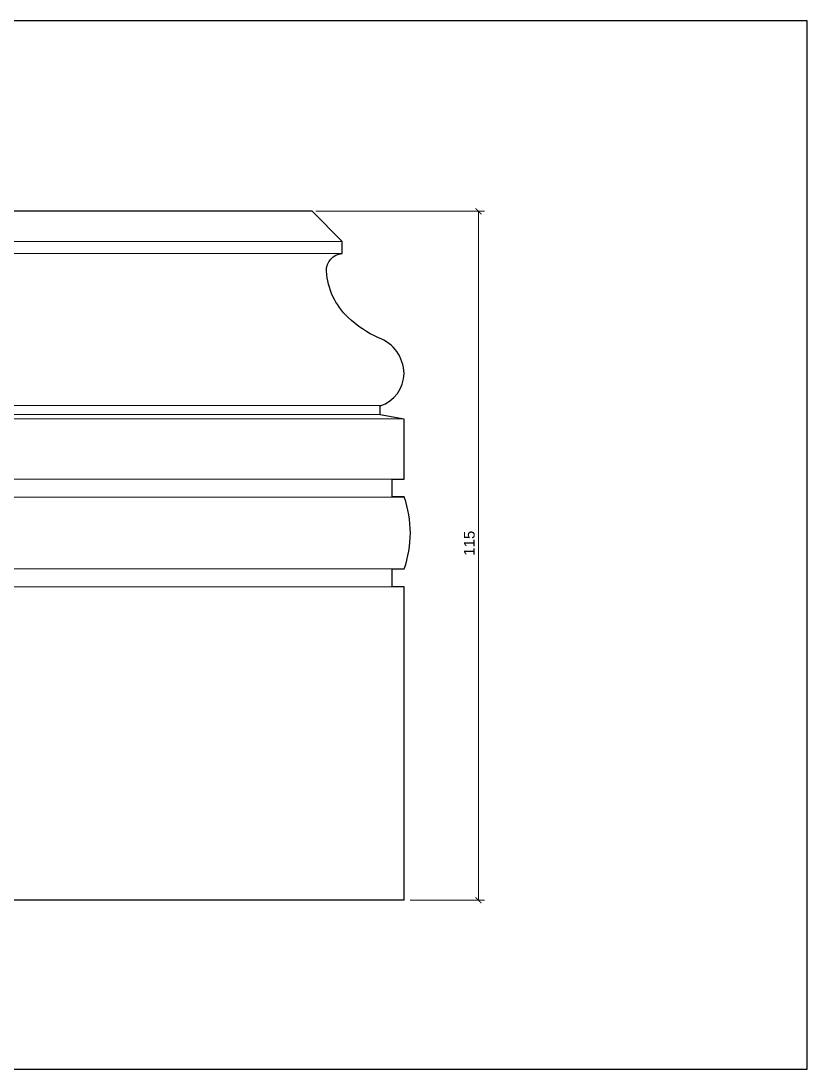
# Model space of a CAD drawing. Header units: inches. Extents: x 286 to 548, y 3188 to 3363.
# Drawn here: x 416.8 to 548.1, y 3187.8 to 3362.8 of the extents above; entities that cross this region are included whole.
import ezdxf

# ---------------------------------------------------------------- set-up
doc = ezdxf.new("R2010")
doc.units = ezdxf.units.IN
doc.header["$MEASUREMENT"] = 0
doc.styles.get("Standard").update_dxf_attribs({"font": 'arial.ttf'})
doc.dimstyles.new('M_1', dxfattribs={"dimtxt": 1.8, "dimasz": 1, "dimexe": 1, "dimexo": 1, "dimgap": 0.6, "dimtad": 1, "dimdec": 0, "dimdsep": 46, "dimtxsty": 'Standard', "dimblk": 'ARCHTICK', "dimcen": -5, "dimclrd": 7, "dimclre": 7, "dimclrt": 7, "dimadec": 0, "dimazin": 0, "dimtfac": 1, "dimtdec": 0, "dimtmove": 0, "dimatfit": 3, "dimfxl": 1, "dimtolj": 1, "dimtzin": 0, "dimlwd": 5, "dimlwe": 5, "dimarcsym": 0})

# ---------------------------------------------------------------- blocks, each defined once
blk = doc.blocks.new('_ArchTick')
at = {"color": 0, "linetype": 'ByBlock', "const_width": 0.15}
blk.add_lwpolyline([(-0.5, -0.5), (0.5, 0.5)], dxfattribs=at)
blk = doc.blocks.new('*D15')
at = {"color": 7, "lineweight": 5, "ltscale": 1000, "transparency": 16777216}
for p, q in [((466.07, 3331.05), (494.22, 3331.05)), ((493.22, 3331.05), (493.22, 3216.02)), ((481.84, 3216.02), (494.22, 3216.02))]:
    blk.add_line(p, q, dxfattribs=at)
at = {"layer": 'Defpoints', "color": 0, "ltscale": 1000, "transparency": 16777216}
for p in [(465.07, 3331.05), (480.84, 3216.02), (493.22, 3216.02)]:
    blk.add_point(p, dxfattribs=at)
at = {"color": 7, "lineweight": 5, "ltscale": 1000, "transparency": 16777216}
for p, rotation in [((493.22, 3331.05), 90), ((493.22, 3216.02), 270)]:
    blk.add_blockref('_ArchTick', p, dxfattribs=dict(at, rotation=rotation))
at = {"color": 7, "ltscale": 1000, "transparency": 16777216, "insert": (491.7, 3275.62), "char_height": 1.8, "attachment_point": 5, "rotation": 90}
blk.add_mtext('\\A1;115', dxfattribs=at)

msp = doc.modelspace()

# ---------------------------------------------------------------- linework, layer by layer
at = {"color": 7, "lineweight": 15, "ltscale": 1000}
for p, q in [((370.63, 3326.01), (470.49, 3326.01)), ((370.63, 3324.01), (470.49, 3324.01)), ((376.96, 3297.11), (476.83, 3297.11)), ((377, 3298.62), (476.86, 3298.62)), ((380.96, 3296.4), (480.82, 3296.4)), ((380.81, 3286.34), (480.67, 3286.34)), ((380.98, 3283.34), (480.84, 3283.34)), ((380.98, 3271.34), (480.84, 3271.34)), ((380.98, 3268.34), (480.84, 3268.34))]:
    msp.add_line(p, q, dxfattribs=at)
at = {"color": 6, "ltscale": 1000}
msp.add_lwpolyline([(285.59, 3187.83), (548.09, 3187.83), (548.09, 3362.83), (285.59, 3362.83)], close=True, dxfattribs=at)
msp.add_lwpolyline([(380.84, 3216.11), (480.84, 3216.11), (480.84, 3268.34), (478.84, 3268.34), (478.84, 3271.35), (480.84, 3271.35, 0.169153), (480.84, 3283.35), (478.84, 3283.35), (478.84, 3286.34), (480.84, 3286.34), (480.84, 3296.34), (476.84, 3297.05), (476.84, 3298.55, 0.321124), (480.8, 3303.99, 0.306901), (476.54, 3309.94, -0.086659), (471.48, 3313.31, -0.188501), (467.84, 3321.05, -0.40382), (470.49, 3324.01), (470.49, 3326.01), (465.45, 3331.05), (360.98, 3331.05)], format="xyb")

# ---------------------------------------------------------------- dimensions: what is measured, and where the dimension line sits
at = {"color": 5, "ltscale": 1000}
dim = msp.add_linear_dim(base=(493.22, 3216.02), p1=(465.07, 3331.05), p2=(480.84, 3216.02), angle=90, dimstyle='M_1', dxfattribs=at)
dim.commit()
dim.dimension.update_dxf_attribs({"geometry": '*D15', "text_midpoint": (493.22, 3275.62), "dimtype": 128})

doc.saveas('drawing.dxf')
